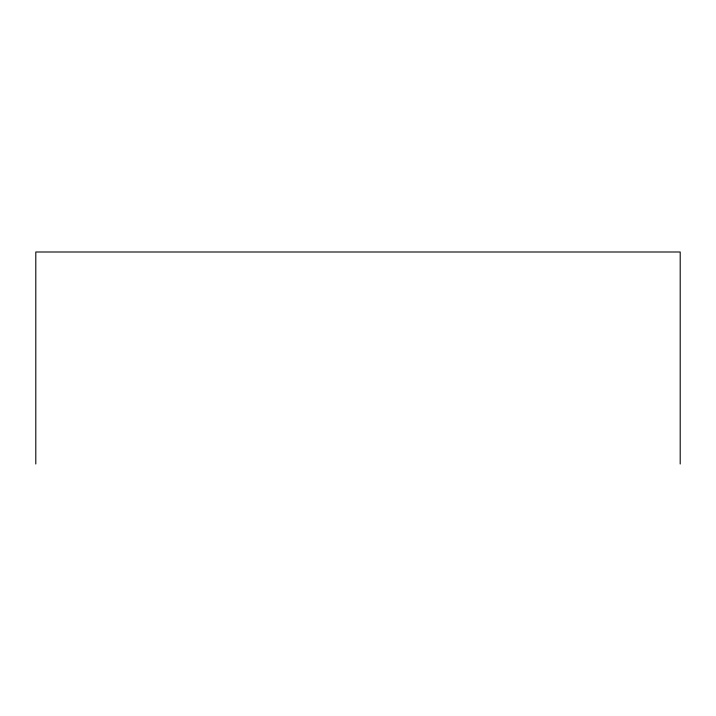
<?xml version="1.0" encoding="UTF-8"?>
<svg xmlns="http://www.w3.org/2000/svg" width="716" height="716" viewBox="0 0 716 716"><rect width="100%" height="100%" fill="white"/><g stroke="black" fill="none" stroke-linecap="round" stroke-linejoin="round"><path stroke-width="1.07" d="M680.2 464.004L680.2 251.996L35.8 251.996L35.8 464.004"/></g></svg>
